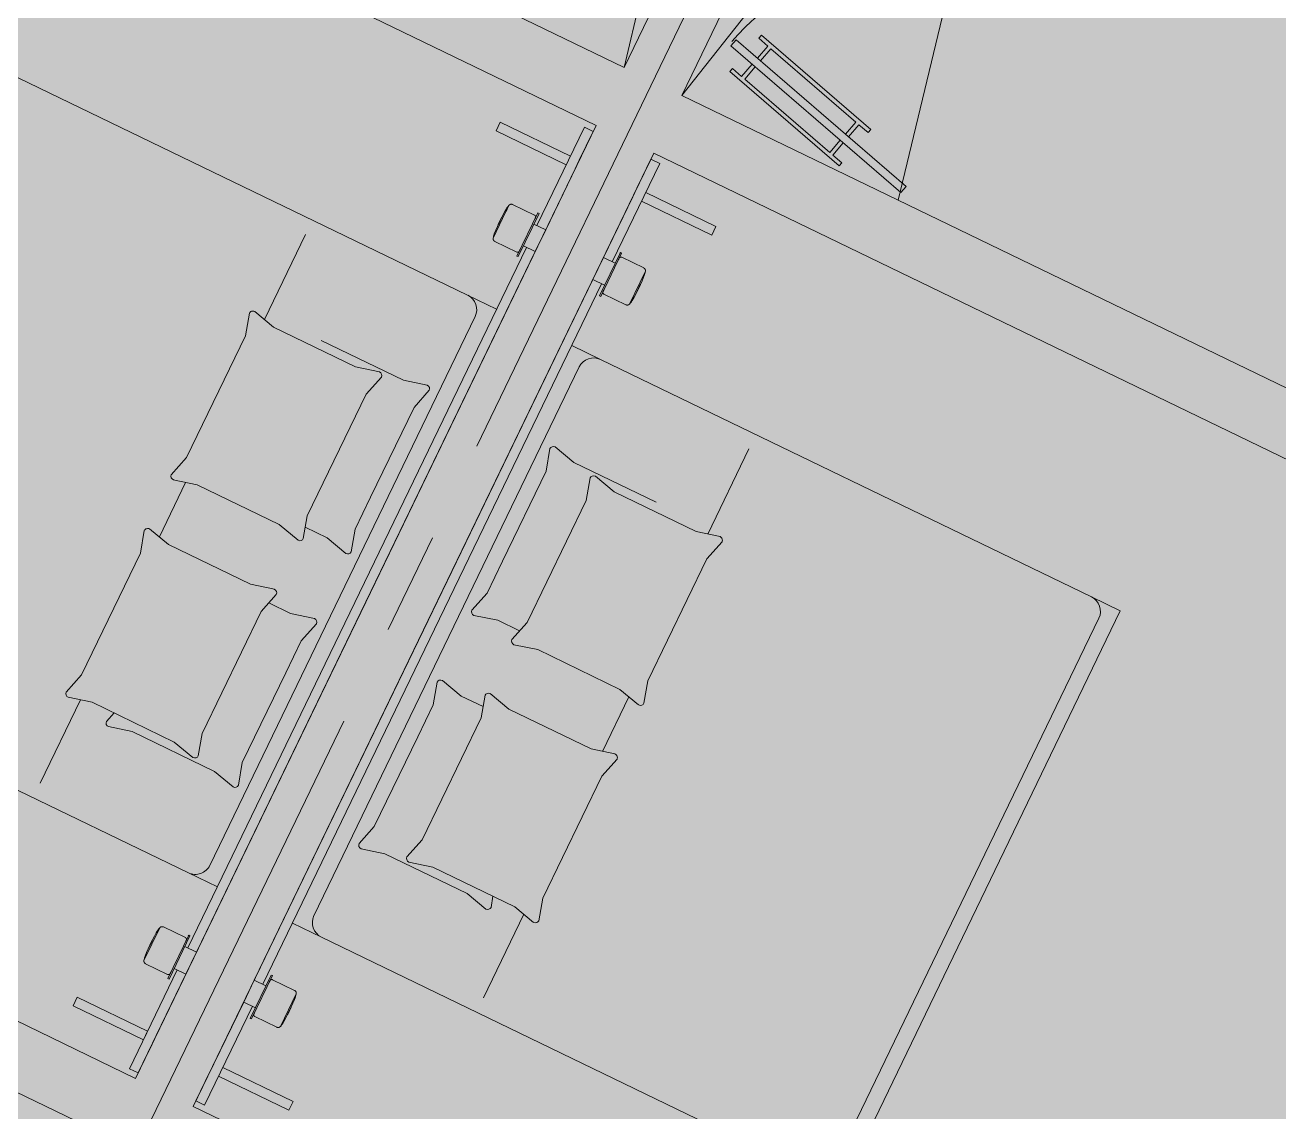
# Model space of a CAD drawing. Header units: metres. Extents: x -466 to 1322, y -1072 to 50.
# Drawn here: x 444.987 to 448.897, y -438.633 to -435.245 of the extents above; entities that cross this region are included whole.
import ezdxf

# ---------------------------------------------------------------- set-up
doc = ezdxf.new("R2010")
doc.units = ezdxf.units.M
for name, pattern in [('B1 P BAJA$0$HIDDEN', [9.525, 6.35, -3.175]), ('CENTER2', [28.575, 19.05, -3.175, 3.175, -3.175]), ('HIDDEN', [9.525, 6.35, -3.175])]:
    doc.linetypes.add(name, pattern=pattern)
for name, color, linetype, lineweight in [('A - Hatch muros', 4, 'Continuous', 0), ('A - PROY', 250, 'B1 P BAJA$0$HIDDEN', 0), ('A-DOOR', 2, 'Continuous', 9), ('A-EJES', 61, 'CENTER2', 0), ('A-Fixt', 122, 'Continuous', 5), ('A-MUEBLES', 5, 'Continuous', 0), ('A-MURO INT', 4, 'Continuous', 0)]:
    doc.layers.add(name, color=color, linetype=linetype, lineweight=lineweight)
doc.layers.add('Hatch Exterior', color=7, linetype='Continuous', lineweight=0, true_color=0xa99b89)
doc.layers.add('Hatch Interior', color=7, linetype='Continuous', lineweight=0, true_color=0xaf6350)

msp = doc.modelspace()

# ---------------------------------------------------------------- hatches: boundary and pattern name
at = {"layer": 'A - Hatch muros', "transparency": 33554687}
h = msp.add_hatch(color=256, dxfattribs=at)
h.dxf.hatch_style = 1
h.paths.add_polyline_path([(422.6792, -430.2434), (426.1177, -423.131), (426.6579, -423.3922), (426.5709, -423.5722), (426.2107, -423.3981), (423.9039, -428.1697), (424.354, -428.3874), (424.267, -428.5674), (423.8168, -428.3498), (422.8593, -430.3305)])
h.paths.add_polyline_path([(429.5687, -427.0209), (430.3521, -425.4003), (427.6512, -424.0945), (427.216, -424.9948), (427.0359, -424.9078), (427.5582, -423.8274), (433.5002, -426.7001), (432.9779, -427.7805), (432.7979, -427.6934), (433.2331, -426.7931), (430.5322, -425.4874), (429.7487, -427.1079), (432.6297, -428.5007), (432.5427, -428.6808), (429.6617, -427.288), (428.2253, -430.259), (428.6755, -430.4766), (428.5884, -430.6567), (428.1383, -430.439), (427.1807, -432.4197), (427.0007, -432.3327), (427.9582, -430.352), (427.5081, -430.1344), (427.5951, -429.9543), (428.0453, -430.1719), (429.4816, -427.2009), (426.6006, -425.8081), (426.6877, -425.628)])
h.paths.add_polyline_path([(432.4598, -432.5283), (431.5022, -434.509), (431.3221, -434.4219), (432.2797, -432.4412), (431.8295, -432.2236), (431.9166, -432.0435), (432.3667, -432.2612), (434.6736, -427.4895), (434.3135, -427.3154), (434.4005, -427.1354), (435.3008, -427.5706), (435.2138, -427.7507), (434.8537, -427.5766), (432.5468, -432.3482), (432.997, -432.5658), (432.9099, -432.7459)])
h.paths.add_polyline_path([(438.2116, -431.1993), (438.9951, -429.5788), (436.2942, -428.273), (435.8589, -429.1733), (435.6788, -429.0863), (436.2012, -428.0059), (442.1432, -430.8786), (441.6209, -431.959), (441.4408, -431.8719), (441.8761, -430.9716), (439.1751, -429.6658), (438.3917, -431.2864), (441.2727, -432.6792), (441.1856, -432.8593), (438.3046, -431.4664), (436.8683, -434.4375), (437.3184, -434.6551), (437.2314, -434.8351), (436.7812, -434.6175), (435.8237, -436.5982), (435.6436, -436.5111), (436.6012, -434.5305), (436.151, -434.3128), (436.2381, -434.1328), (436.6882, -434.3504), (438.1246, -431.3794), (435.2436, -429.9866), (435.3306, -429.8065)])
h.paths.add_polyline_path([(443.3166, -431.668), (441.0097, -436.4396), (440.5595, -436.222), (440.4725, -436.4021), (440.9226, -436.6197), (439.9651, -438.6004), (440.1451, -438.6874), (441.1027, -436.7067), (441.5529, -436.9244), (441.6399, -436.7443), (441.1897, -436.5267), (443.4966, -431.7551), (443.8567, -431.9292), (443.9438, -431.7491), (443.0435, -431.3138), (442.9564, -431.4939)])
h.paths.add_polyline_path([(446.8546, -435.3778), (447.638, -433.7572), (444.9371, -432.4515), (444.5018, -433.3518), (444.3218, -433.2647), (444.8441, -432.1844), (450.7861, -435.0571), (450.2638, -436.1374), (450.0837, -436.0504), (450.519, -435.1501), (447.8181, -433.8443), (447.0346, -435.4648), (449.9156, -436.8577), (449.8285, -437.0377), (446.9476, -435.6449), (445.5112, -438.6159), (445.9614, -438.8335), (445.8743, -439.0136), (445.4242, -438.796), (444.4666, -440.7767), (444.2865, -440.6896), (445.2441, -438.7089), (444.794, -438.4913), (444.881, -438.3112), (445.3312, -438.5289), (446.7675, -435.5579), (443.8865, -434.165), (443.9736, -433.985)])
h.paths.add_polyline_path([(452.2266, -435.7535), (451.6864, -435.4923), (451.5994, -435.6724), (451.9595, -435.8465), (449.6526, -440.6181), (449.2037, -440.4011), (449.1142, -440.5799), (449.5656, -440.7982), (448.608, -442.7788), (448.7881, -442.8659)])
at = {"layer": 'Hatch Exterior', "transparency": 33554687}
h = msp.add_hatch(color=256, dxfattribs=at)
h.dxf.hatch_style = 1
h.paths.add_polyline_path([(422.6792, -430.2434), (427.1807, -432.4197), (431.5022, -434.509), (448.8046, -442.8739), (449.7456, -440.8852), (423.8168, -428.3498), (423.6368, -428.2628)])
at = {"layer": 'Hatch Interior', "transparency": 33554687}
h = msp.add_hatch(color=256, dxfattribs=at)
h.dxf.hatch_style = 1
edge = h.paths.add_edge_path()
edge.add_line((417.7382, -422.6064), (419.3856, -424.8173))
edge.add_arc((419.7198, -425.4323), 0.7, 36.6996, 118.5178, ccw=False)
edge.add_line((420.2811, -425.014), (421.6441, -423.998))
edge.add_line((421.6441, -423.998), (425.1105, -425.6739))
edge.add_line((425.1105, -425.6739), (423.8168, -428.3498))
edge.add_line((423.8168, -428.3498), (449.7456, -440.8852))
edge.add_line((449.7456, -440.8852), (452.2266, -435.7535))
edge.add_line((452.2266, -435.7535), (452.8795, -434.403))
edge.add_line((452.8795, -434.403), (426.2776, -421.5422))
edge.add_line((426.2776, -421.5422), (424.9683, -419.8365))
edge.add_line((424.9683, -419.8365), (443.8484, -405.7639))
edge.add_line((443.8484, -405.7639), (442.6531, -404.1604))
edge.add_line((442.6531, -404.1604), (449.1895, -399.2884))
edge.add_line((449.1895, -399.2884), (446.0819, -395.1192))
edge.add_line((446.0819, -395.1192), (408.2908, -423.2873))
edge.add_line((408.2908, -423.2873), (413.4672, -425.7899))
edge.add_line((413.4672, -425.7899), (417.7382, -422.6064))

# ---------------------------------------------------------------- linework, layer by layer
at = {"layer": 'A - PROY', "linetype": 'HIDDEN'}
for p, q in [((447.2552, -433.6799), (446.8546, -435.3778)), ((448.1164, -434.0963), (447.0346, -435.4648)), ((448.1164, -434.0963), (447.7098, -435.7913))]:
    msp.add_line(p, q, dxfattribs=at)
at = {"layer": 'A - PROY', "linetype": 'Continuous', "ltscale": 100}
msp.add_arc((447.7209, -435.7525), 0.6997, 64.7196, 139.2625, dxfattribs=at)
at = {"layer": 'A-DOOR'}
msp.add_line((447.2042, -435.2912), (447.7341, -435.7487), dxfattribs=at)
msp.add_lwpolyline([(447.2042, -435.2912), (447.1878, -435.3102), (447.7178, -435.7674), (447.7341, -435.7487)], dxfattribs=at)
at = {"layer": 'A-EJES', "ltscale": 0.1}
msp.add_line((448.468, -432.2702), (442.5774, -444.4547), dxfattribs=at)
at = {"layer": 'A-Fixt'}
for points in [[(447.5544, -435.5936), (447.5448, -435.5853), (447.5775, -435.5474), (447.3125, -435.3187), (447.2799, -435.3566), (447.2703, -435.3483), (447.3029, -435.3104), (447.2747, -435.2861), (447.283, -435.2765), (447.6236, -435.5705), (447.6153, -435.5801), (447.5871, -435.5557)], [(447.5381, -435.6125), (447.5285, -435.6042), (447.4958, -435.6421), (447.2309, -435.4134), (447.2635, -435.3755), (447.2539, -435.3672), (447.2212, -435.4051), (447.193, -435.3807), (447.1847, -435.3903), (447.5253, -435.6844), (447.5336, -435.6747), (447.5054, -435.6504)]]:
    msp.add_lwpolyline(points, close=True, dxfattribs=at)
at = {"layer": 'A-MUEBLES'}
for p, q in [((446.3669, -436.0872), (444.8364, -435.3473)), ((446.4687, -435.5475), (446.4556, -435.5747)), ((446.4556, -435.5747), (446.6746, -435.6806)), ((446.6878, -435.6534), (446.4687, -435.5475)), ((446.7313, -435.5633), (446.5831, -435.8699)), ((446.6103, -435.8831), (446.7585, -435.5765)), ((446.7149, -435.6667), (446.7584, -435.5767)), ((446.7585, -435.5765), (446.7313, -435.5633)), ((446.6746, -435.6806), (446.6878, -435.6534)), ((446.6103, -435.8831), (446.7018, -435.6937)), ((446.7018, -435.6937), (446.7149, -435.6667)), ((446.7903, -435.9701), (446.9386, -435.6636)), ((446.9658, -435.6767), (446.8175, -435.9833)), ((446.8949, -435.7538), (446.9385, -435.6638)), ((446.9386, -435.6636), (446.9658, -435.6767)), ((446.8819, -435.7808), (446.8949, -435.7538)), ((446.9091, -435.7939), (446.9222, -435.7667)), ((446.9222, -435.7667), (447.1412, -435.8726)), ((446.4958, -435.807), (446.4464, -435.909)), ((446.4865, -435.8262), (446.4958, -435.807)), ((446.5757, -435.8378), (446.5071, -435.8046)), ((446.7903, -435.9701), (446.8819, -435.7808)), ((447.1281, -435.8998), (446.9091, -435.7939)), ((446.5206, -435.9652), (446.5859, -435.8302)), ((446.5898, -435.8321), (446.5245, -435.9671)), ((446.5859, -435.8302), (446.5847, -435.8325)), ((446.5898, -435.8321), (446.5859, -435.8302)), ((446.5887, -435.8344), (446.5898, -435.8321)), ((446.4464, -435.909), (446.4557, -435.8898)), ((446.6103, -435.8831), (446.5737, -435.8654)), ((446.6103, -435.8831), (446.5772, -435.9515)), ((447.1412, -435.8726), (447.1281, -435.8998)), ((445.7331, -436.1635), (445.8613, -435.8983)), ((446.4516, -435.9194), (446.5202, -435.9526)), ((446.5406, -435.9338), (446.5772, -435.9515)), ((446.55, -435.9384), (445.4943, -438.1221)), ((445.5215, -438.1352), (446.5772, -435.9515)), ((446.0489, -437.0442), (446.5772, -435.9515)), ((446.5217, -435.9629), (446.5206, -435.9652)), ((446.5206, -435.9652), (446.5245, -435.9671)), ((446.5245, -435.9671), (446.5256, -435.9648)), ((446.7903, -435.9701), (446.7573, -436.0386)), ((446.843, -435.9545), (446.7778, -436.0896)), ((446.7817, -436.0915), (446.847, -435.9564)), ((446.7903, -435.9701), (446.8269, -435.9878)), ((446.8419, -435.9568), (446.843, -435.9545)), ((446.843, -435.9545), (446.847, -435.9564)), ((446.847, -435.9564), (446.8458, -435.9587)), ((446.8473, -435.9691), (446.9159, -436.0023)), ((446.9211, -436.0126), (446.8718, -436.1147)), ((446.9118, -436.0318), (446.9211, -436.0126)), ((445.7015, -438.2223), (446.7573, -436.0386)), ((446.7845, -436.0517), (445.7287, -438.2354)), ((446.229, -437.1313), (446.7573, -436.0386)), ((446.7939, -436.0563), (446.7573, -436.0386)), ((446.457, -436.1307), (446.3669, -436.0872)), ((446.7778, -436.0896), (446.7789, -436.0873)), ((446.7817, -436.0915), (446.7778, -436.0896)), ((446.7828, -436.0892), (446.7817, -436.0915)), ((446.8605, -436.117), (446.7918, -436.0839)), ((446.8718, -436.1147), (446.8811, -436.0955)), ((445.5632, -437.8646), (446.3902, -436.154)), ((445.6741, -436.2139), (445.6863, -436.1434)), ((445.7029, -436.1383), (445.7611, -436.1869)), ((445.7611, -436.1869), (446.0174, -436.3108)), ((445.4905, -436.5937), (445.6741, -436.2139)), ((445.9105, -436.2281), (446.1668, -436.352)), ((446.6915, -436.2441), (446.7815, -436.2876)), ((445.8877, -438.0215), (446.7147, -436.3109)), ((446.0174, -436.3108), (446.0917, -436.3262)), ((446.7815, -436.2876), (448.312, -437.0276)), ((446.0979, -436.3424), (446.0502, -436.3957)), ((446.1668, -436.352), (446.241, -436.3674)), ((446.0502, -436.3957), (445.8666, -436.7755)), ((446.2473, -436.3837), (446.1996, -436.437)), ((446.1996, -436.437), (446.0643, -436.7169)), ((446.6983, -436.609), (446.6401, -436.5604)), ((445.4429, -436.647), (445.4905, -436.5937)), ((446.6235, -436.5655), (446.6113, -436.636)), ((447.1154, -436.8318), (447.2436, -436.5666)), ((446.6113, -436.636), (446.476, -436.9159)), ((446.9545, -436.7328), (446.6983, -436.609)), ((445.4055, -436.841), (445.4876, -436.6712)), ((445.5234, -436.6786), (445.4491, -436.6632)), ((446.7486, -436.657), (446.7364, -436.7275)), ((446.8234, -436.7004), (446.7652, -436.6518)), ((445.7796, -436.8025), (445.5234, -436.6786)), ((446.0643, -436.7169), (446.016, -436.8167)), ((447.0796, -436.8243), (446.8234, -436.7004)), ((446.7364, -436.7275), (446.5528, -437.1072)), ((445.8666, -436.7755), (445.8545, -436.846)), ((445.3587, -436.821), (445.3466, -436.8915)), ((445.4336, -436.8645), (445.3753, -436.8158)), ((445.8379, -436.8511), (445.7796, -436.8025)), ((445.929, -436.8437), (445.8606, -436.8107)), ((446.016, -436.8167), (446.0039, -436.8872)), ((447.1539, -436.8398), (447.0796, -436.8243)), ((445.6898, -436.9883), (445.4336, -436.8645)), ((445.9873, -436.8924), (445.929, -436.8437)), ((447.1125, -436.9093), (447.1602, -436.856)), ((445.3466, -436.8915), (445.163, -437.2712)), ((446.9289, -437.289), (447.1125, -436.9093)), ((446.476, -436.9159), (446.4277, -437.0157)), ((445.7641, -437.0038), (445.6898, -436.9883)), ((445.7227, -437.0733), (445.7703, -437.02)), ((446.4277, -437.0157), (446.38, -437.0691)), ((448.312, -437.0276), (448.402, -437.0711)), ((446.0489, -437.0442), (445.5215, -438.1352)), ((445.8149, -437.0798), (445.7465, -437.0467)), ((445.5391, -437.4531), (445.7227, -437.0733)), ((445.8892, -437.0953), (445.8149, -437.0798)), ((446.3863, -437.0853), (446.4606, -437.1007)), ((446.4606, -437.1007), (446.529, -437.1338)), ((446.5528, -437.1072), (446.5051, -437.1605)), ((448.3353, -437.0943), (447.5083, -438.8049)), ((448.402, -437.0711), (447.5315, -438.8717)), ((446.229, -437.1313), (445.7015, -438.2223)), ((445.8478, -437.1648), (445.8954, -437.1115)), ((443.9659, -437.1479), (445.4964, -437.8878)), ((445.7995, -437.2646), (445.8478, -437.1648)), ((446.5114, -437.1767), (446.5857, -437.1922)), ((446.5857, -437.1922), (446.8419, -437.3161)), ((445.6642, -437.5445), (445.7995, -437.2646)), ((445.163, -437.2712), (445.1153, -437.3246)), ((446.2594, -437.3638), (446.2716, -437.2933)), ((446.2882, -437.2882), (446.3464, -437.3368)), ((446.9167, -437.3595), (446.9289, -437.289)), ((445.1215, -437.3408), (445.1958, -437.3562)), ((446.3464, -437.3368), (446.4149, -437.3699)), ((446.4088, -437.405), (446.421, -437.3346)), ((446.4376, -437.3294), (446.4958, -437.378)), ((446.7878, -437.5093), (446.8699, -437.3395)), ((446.8419, -437.3161), (446.9001, -437.3647)), ((445.16, -437.3488), (445.0343, -437.6089)), ((445.1958, -437.3562), (445.4521, -437.4801)), ((446.2112, -437.4636), (446.2594, -437.3638)), ((446.4958, -437.378), (446.752, -437.5019)), ((445.2643, -437.3893), (445.2404, -437.416)), ((446.2252, -437.7848), (446.4088, -437.405)), ((445.2466, -437.4322), (445.3209, -437.4477)), ((445.3209, -437.4477), (445.5772, -437.5716)), ((445.5269, -437.5236), (445.5391, -437.4531)), ((445.4521, -437.4801), (445.5103, -437.5287)), ((446.0758, -437.7436), (446.2112, -437.4636)), ((446.752, -437.5019), (446.8263, -437.5173)), ((446.8326, -437.5336), (446.7849, -437.5869)), ((445.5772, -437.5716), (445.6354, -437.6202)), ((445.652, -437.615), (445.6642, -437.5445)), ((446.7849, -437.5869), (446.6013, -437.9666)), ((446.0281, -437.7969), (446.0758, -437.7436)), ((446.1775, -437.8381), (446.2252, -437.7848)), ((446.1087, -437.8285), (446.0344, -437.8131)), ((446.3649, -437.9524), (446.1087, -437.8285)), ((445.4964, -437.8878), (445.5865, -437.9314)), ((446.2581, -437.8698), (446.1838, -437.8543)), ((446.5143, -437.9936), (446.2581, -437.8698)), ((446.4232, -438.001), (446.3649, -437.9524)), ((446.4459, -437.9606), (446.4398, -437.9959)), ((446.6013, -437.9666), (446.5892, -438.0371)), ((446.5726, -438.0423), (446.5143, -437.9936)), ((445.911, -438.0882), (445.8209, -438.0447)), ((446.5424, -438.0171), (446.4166, -438.2772)), ((445.407, -438.0591), (445.3576, -438.1611)), ((445.3977, -438.0783), (445.407, -438.0591)), ((445.4869, -438.0899), (445.4183, -438.0567)), ((445.4318, -438.2174), (445.4971, -438.0823)), ((445.501, -438.0842), (445.4357, -438.2192)), ((445.4971, -438.0823), (445.4959, -438.0846)), ((445.501, -438.0842), (445.4971, -438.0823)), ((445.4999, -438.0865), (445.501, -438.0842)), ((445.5215, -438.1352), (445.4849, -438.1175)), ((447.4415, -438.8282), (445.911, -438.0882)), ((445.3576, -438.1611), (445.3669, -438.1419)), ((445.5215, -438.1352), (445.4884, -438.2036)), ((445.4612, -438.1905), (445.3121, -438.4987)), ((445.3628, -438.1715), (445.4314, -438.2047)), ((445.4518, -438.1859), (445.4884, -438.2036)), ((445.3394, -438.5119), (445.4884, -438.2036)), ((445.4884, -438.2036), (445.396, -438.3947)), ((445.4329, -438.2151), (445.4318, -438.2174)), ((445.4318, -438.2174), (445.4357, -438.2192)), ((445.4357, -438.2192), (445.4368, -438.2169)), ((445.7015, -438.2223), (445.6685, -438.2907)), ((445.7542, -438.2067), (445.689, -438.3417)), ((445.6929, -438.3436), (445.7582, -438.2085)), ((445.7015, -438.2223), (445.7381, -438.24)), ((445.7531, -438.209), (445.7542, -438.2067)), ((445.7542, -438.2067), (445.7582, -438.2085)), ((445.7582, -438.2085), (445.757, -438.2108)), ((445.7585, -438.2212), (445.8271, -438.2544)), ((445.1498, -438.2756), (445.1367, -438.3028)), ((445.3688, -438.3815), (445.1498, -438.2756)), ((445.8323, -438.2648), (445.783, -438.3668)), ((445.823, -438.284), (445.8323, -438.2648)), ((445.1367, -438.3028), (445.3557, -438.4087)), ((445.5194, -438.599), (445.6685, -438.2907)), ((445.6957, -438.3038), (445.5466, -438.6121)), ((445.6685, -438.2907), (445.5761, -438.4817)), ((445.7051, -438.3084), (445.6685, -438.2907)), ((445.689, -438.3417), (445.6901, -438.3394)), ((445.6929, -438.3436), (445.689, -438.3417)), ((445.694, -438.3413), (445.6929, -438.3436)), ((445.7717, -438.3692), (445.703, -438.336)), ((445.783, -438.3668), (445.7923, -438.3476)), ((445.3557, -438.4087), (445.3688, -438.3815)), ((445.396, -438.3947), (445.383, -438.4217)), ((445.383, -438.4217), (445.3395, -438.5117)), ((445.3121, -438.4987), (445.3394, -438.5119)), ((445.563, -438.5087), (445.5195, -438.5988)), ((445.5761, -438.4817), (445.563, -438.5087)), ((445.5902, -438.5221), (445.6033, -438.4949)), ((445.6033, -438.4949), (445.8223, -438.6007)), ((445.8092, -438.628), (445.5902, -438.5221)), ((445.5466, -438.6121), (445.5194, -438.599)), ((445.8223, -438.6007), (445.8092, -438.628))]:
    msp.add_line(p, q, dxfattribs=at)
at = {"layer": 'A-MUEBLES', "flags": 128}
for points in [[(446.4731, -435.8446), (446.4788, -435.8335), (446.4849, -435.8226), (446.4877, -435.8179)], [(446.4877, -435.8179), (446.4893, -435.8153), (446.491, -435.8129), (446.4929, -435.8105), (446.4948, -435.8081), (446.4958, -435.807)], [(446.4958, -435.807), (446.496, -435.8067), (446.4963, -435.8064), (446.4965, -435.8062), (446.4968, -435.8059), (446.4971, -435.8057), (446.4974, -435.8055), (446.4977, -435.8052), (446.498, -435.805), (446.4984, -435.8049), (446.4987, -435.8047), (446.499, -435.8045), (446.4994, -435.8044), (446.4997, -435.8042), (446.5001, -435.8041), (446.5005, -435.804), (446.5008, -435.8039), (446.5012, -435.8038), (446.5016, -435.8038), (446.5019, -435.8037), (446.5023, -435.8037), (446.5027, -435.8037), (446.5031, -435.8037), (446.5035, -435.8037), (446.5038, -435.8037), (446.5042, -435.8037), (446.5046, -435.8038), (446.5049, -435.8039), (446.5053, -435.804), (446.5057, -435.8041), (446.506, -435.8042), (446.5064, -435.8043), (446.5067, -435.8045), (446.5071, -435.8046)], [(446.4731, -435.8446), (446.4731, -435.8446), (446.4731, -435.8447), (446.4731, -435.8447), (446.473, -435.8448), (446.473, -435.8449), (446.4729, -435.845), (446.4729, -435.8451), (446.4728, -435.8452), (446.4728, -435.8454), (446.4727, -435.8455), (446.4726, -435.8457), (446.4725, -435.8459), (446.4724, -435.8462), (446.4723, -435.8464), (446.4721, -435.8467), (446.472, -435.8469), (446.4719, -435.8472), (446.4717, -435.8475), (446.4716, -435.8478), (446.4714, -435.8482), (446.4712, -435.8485), (446.4711, -435.8488), (446.4709, -435.8492), (446.4707, -435.8496), (446.4705, -435.85), (446.4703, -435.8504), (446.4701, -435.8508), (446.4699, -435.8512), (446.4697, -435.8516), (446.4695, -435.852), (446.4693, -435.8525), (446.4691, -435.8529), (446.4689, -435.8534), (446.4687, -435.8538), (446.4684, -435.8543), (446.4682, -435.8547), (446.468, -435.8552), (446.4678, -435.8557), (446.4675, -435.8561), (446.4673, -435.8566), (446.4671, -435.8571), (446.4669, -435.8575), (446.4666, -435.858), (446.4664, -435.8585), (446.4662, -435.8589), (446.466, -435.8594), (446.4658, -435.8598), (446.4656, -435.8602), (446.4653, -435.8607), (446.4651, -435.8611), (446.4649, -435.8615), (446.4647, -435.8619), (446.4645, -435.8623), (446.4644, -435.8627), (446.4642, -435.8631), (446.464, -435.8635), (446.4638, -435.8638), (446.4637, -435.8642), (446.4635, -435.8645), (446.4633, -435.8648), (446.4632, -435.8652), (446.463, -435.8654), (446.4629, -435.8657), (446.4628, -435.866), (446.4627, -435.8662), (446.4625, -435.8665), (446.4624, -435.8667), (446.4623, -435.8669), (446.4623, -435.8671), (446.4622, -435.8672), (446.4621, -435.8674), (446.462, -435.8675), (446.462, -435.8676), (446.4619, -435.8677), (446.4619, -435.8678), (446.4619, -435.8678), (446.4619, -435.8679), (446.4619, -435.8679)], [(446.4619, -435.8679), (446.4619, -435.8679), (446.4619, -435.8679), (446.4619, -435.8678), (446.4619, -435.8678), (446.462, -435.8677), (446.462, -435.8676), (446.4621, -435.8675), (446.4621, -435.8673), (446.4622, -435.8672), (446.4623, -435.867), (446.4624, -435.8668), (446.4625, -435.8666), (446.4626, -435.8664), (446.4627, -435.8661), (446.4628, -435.8659), (446.463, -435.8656), (446.4631, -435.8653), (446.4633, -435.865), (446.4634, -435.8647), (446.4636, -435.8644), (446.4637, -435.864), (446.4639, -435.8637), (446.4641, -435.8633), (446.4643, -435.8629), (446.4644, -435.8626), (446.4646, -435.8622), (446.4648, -435.8618), (446.465, -435.8613), (446.4652, -435.8609), (446.4654, -435.8605), (446.4657, -435.86), (446.4659, -435.8596), (446.4661, -435.8592), (446.4663, -435.8587), (446.4665, -435.8582), (446.4667, -435.8578), (446.467, -435.8573), (446.4672, -435.8569), (446.4674, -435.8564), (446.4676, -435.8559), (446.4679, -435.8555), (446.4681, -435.855), (446.4683, -435.8545), (446.4685, -435.8541), (446.4688, -435.8536), (446.469, -435.8532), (446.4692, -435.8527), (446.4694, -435.8523), (446.4696, -435.8518), (446.4698, -435.8514), (446.47, -435.851), (446.4702, -435.8506), (446.4704, -435.8502), (446.4706, -435.8498), (446.4708, -435.8494), (446.471, -435.849), (446.4711, -435.8487), (446.4713, -435.8483), (446.4715, -435.848), (446.4716, -435.8477), (446.4718, -435.8474), (446.4719, -435.8471), (446.4721, -435.8468), (446.4722, -435.8465), (446.4723, -435.8463), (446.4724, -435.8461), (446.4725, -435.8458), (446.4726, -435.8456), (446.4727, -435.8455), (446.4728, -435.8453), (446.4729, -435.8452), (446.4729, -435.845), (446.473, -435.8449), (446.473, -435.8448), (446.4731, -435.8447), (446.4731, -435.8447), (446.4731, -435.8446), (446.4731, -435.8446)], [(446.5757, -435.8378), (446.5759, -435.8379), (446.5761, -435.838), (446.5763, -435.8381), (446.5765, -435.8383), (446.5767, -435.8384), (446.5769, -435.8386), (446.5771, -435.8387), (446.5772, -435.8389), (446.5774, -435.839), (446.5776, -435.8392), (446.5777, -435.8394), (446.5779, -435.8396), (446.578, -435.8398), (446.5781, -435.84), (446.5782, -435.8402), (446.5784, -435.8404), (446.5785, -435.8406), (446.5786, -435.8408), (446.5786, -435.841), (446.5787, -435.8412), (446.5788, -435.8415), (446.5789, -435.8417), (446.5789, -435.8419), (446.5789, -435.8421), (446.579, -435.8424), (446.579, -435.8426), (446.579, -435.8428), (446.579, -435.8431), (446.579, -435.8433), (446.579, -435.8435), (446.579, -435.8438), (446.5789, -435.844), (446.5789, -435.8442), (446.5789, -435.8445), (446.5788, -435.8447), (446.5787, -435.8449), (446.5786, -435.8452), (446.5786, -435.8454), (446.5785, -435.8456)], [(446.5762, -435.8502), (446.5766, -435.8494), (446.577, -435.8487), (446.5773, -435.848), (446.5776, -435.8474), (446.5778, -435.8469), (446.578, -435.8465), (446.5782, -435.8462), (446.5783, -435.8459), (446.5784, -435.8457), (446.5784, -435.8457)], [(446.5784, -435.8457), (446.5784, -435.8458), (446.5783, -435.846), (446.5781, -435.8463), (446.5779, -435.8467)], [(446.4464, -435.909), (446.447, -435.9061), (446.4477, -435.9031), (446.4485, -435.9002), (446.4494, -435.8973), (446.45, -435.8959)], [(446.45, -435.8959), (446.4545, -435.8843), (446.4595, -435.8728), (446.4619, -435.8679)], [(446.4516, -435.9194), (446.4512, -435.9192), (446.4509, -435.919), (446.4506, -435.9188), (446.4503, -435.9186), (446.45, -435.9184), (446.4497, -435.9181), (446.4494, -435.9179), (446.4491, -435.9176), (446.4488, -435.9174), (446.4486, -435.9171), (446.4483, -435.9168), (446.4481, -435.9165), (446.4479, -435.9162), (446.4477, -435.9159), (446.4475, -435.9156), (446.4473, -435.9152), (446.4471, -435.9149), (446.447, -435.9145), (446.4469, -435.9142), (446.4467, -435.9138), (446.4466, -435.9135), (446.4465, -435.9131), (446.4464, -435.9127), (446.4464, -435.9124), (446.4463, -435.912), (446.4463, -435.9116), (446.4463, -435.9113), (446.4462, -435.9109), (446.4463, -435.9105), (446.4463, -435.9101), (446.4463, -435.9097), (446.4464, -435.9094), (446.4464, -435.909)], [(446.528, -435.95), (446.5278, -435.9502), (446.5277, -435.9504), (446.5276, -435.9506), (446.5275, -435.9508), (446.5273, -435.951), (446.5272, -435.9512), (446.527, -435.9514), (446.5268, -435.9515), (446.5267, -435.9517), (446.5265, -435.9518), (446.5263, -435.952), (446.5261, -435.9521), (446.5259, -435.9522), (446.5257, -435.9524), (446.5255, -435.9525), (446.5253, -435.9526), (446.5251, -435.9527), (446.5249, -435.9528), (446.5246, -435.9528), (446.5244, -435.9529), (446.5242, -435.953), (446.5239, -435.953), (446.5237, -435.9531), (446.5235, -435.9531), (446.5233, -435.9531), (446.523, -435.9531), (446.5228, -435.9531), (446.5225, -435.9531), (446.5223, -435.9531), (446.5221, -435.9531), (446.5218, -435.9531), (446.5216, -435.953), (446.5214, -435.953), (446.5212, -435.9529), (446.5209, -435.9528), (446.5207, -435.9528), (446.5205, -435.9527), (446.5203, -435.9526), (446.5202, -435.9526)], [(446.5281, -435.9498), (446.5282, -435.9497), (446.5283, -435.9494), (446.5284, -435.9492), (446.5286, -435.9488), (446.5288, -435.9483), (446.5291, -435.9478), (446.5293, -435.9472), (446.5297, -435.9465), (446.5301, -435.9457), (446.5305, -435.9449)], [(446.5285, -435.949), (446.5283, -435.9493), (446.5282, -435.9496), (446.5281, -435.9497), (446.5281, -435.9498)], [(446.8372, -435.9764), (446.8376, -435.9756), (446.838, -435.9748), (446.8383, -435.9742), (446.8386, -435.9736), (446.8388, -435.9731), (446.839, -435.9727), (446.8392, -435.9724), (446.8393, -435.9721), (446.8394, -435.9719), (446.8394, -435.9718)], [(446.8394, -435.9719), (446.8394, -435.972), (446.8393, -435.9722), (446.8391, -435.9725), (446.839, -435.9729)], [(446.8473, -435.9691), (446.8471, -435.969), (446.8469, -435.9689), (446.8467, -435.9688), (446.8464, -435.9688), (446.8462, -435.9687), (446.846, -435.9686), (446.8457, -435.9686), (446.8455, -435.9686), (446.8453, -435.9685), (446.845, -435.9685), (446.8448, -435.9685), (446.8446, -435.9685), (446.8443, -435.9685), (446.8441, -435.9685), (446.8439, -435.9686), (446.8436, -435.9686), (446.8434, -435.9687), (446.8432, -435.9687), (446.843, -435.9688), (446.8427, -435.9689), (446.8425, -435.969), (446.8423, -435.969), (446.8421, -435.9691), (446.8419, -435.9693), (446.8417, -435.9694), (446.8415, -435.9695), (446.8413, -435.9696), (446.8411, -435.9698), (446.8409, -435.9699), (446.8407, -435.9701), (446.8406, -435.9703), (446.8404, -435.9704), (446.8403, -435.9706), (446.8401, -435.9708), (446.84, -435.971), (446.8398, -435.9712), (446.8397, -435.9714), (446.8396, -435.9716), (446.8395, -435.9718)], [(446.9211, -436.0126), (446.9212, -436.0123), (446.9212, -436.0119), (446.9213, -436.0115), (446.9213, -436.0111), (446.9213, -436.0108), (446.9213, -436.0104), (446.9212, -436.01), (446.9212, -436.0096), (446.9212, -436.0092), (446.9211, -436.0089), (446.921, -436.0085), (446.9209, -436.0081), (446.9208, -436.0078), (446.9207, -436.0074), (446.9205, -436.0071), (446.9204, -436.0067), (446.9202, -436.0064), (446.92, -436.0061), (446.9198, -436.0057), (446.9196, -436.0054), (446.9194, -436.0051), (446.9192, -436.0048), (446.9189, -436.0045), (446.9187, -436.0043), (446.9184, -436.004), (446.9181, -436.0037), (446.9178, -436.0035), (446.9175, -436.0033), (446.9172, -436.003), (446.9169, -436.0028), (446.9166, -436.0026), (446.9163, -436.0024), (446.9159, -436.0023)], [(446.9176, -436.0257), (446.9186, -436.0229), (446.9194, -436.02), (446.9202, -436.017), (446.9208, -436.0141), (446.9211, -436.0126)], [(446.9057, -436.0537), (446.9109, -436.0424), (446.9156, -436.0308), (446.9176, -436.0257)], [(446.789, -436.0762), (446.7889, -436.0764), (446.7888, -436.0767), (446.7887, -436.0769), (446.7887, -436.0771), (446.7886, -436.0773), (446.7886, -436.0776), (446.7886, -436.0778), (446.7885, -436.078), (446.7885, -436.0783), (446.7885, -436.0785), (446.7885, -436.0787), (446.7885, -436.079), (446.7885, -436.0792), (446.7886, -436.0794), (446.7886, -436.0797), (446.7887, -436.0799), (446.7887, -436.0801), (446.7888, -436.0804), (446.7889, -436.0806), (446.7889, -436.0808), (446.789, -436.081), (446.7891, -436.0812), (446.7892, -436.0814), (446.7894, -436.0816), (446.7895, -436.0818), (446.7896, -436.082), (446.7898, -436.0822), (446.7899, -436.0824), (446.7901, -436.0826), (446.7902, -436.0827), (446.7904, -436.0829), (446.7906, -436.0831), (446.7908, -436.0832), (446.791, -436.0833), (446.7912, -436.0835), (446.7914, -436.0836), (446.7916, -436.0837), (446.7918, -436.0838), (446.7918, -436.0839)], [(446.7891, -436.076), (446.7892, -436.0758), (446.7893, -436.0756), (446.7894, -436.0753), (446.7896, -436.075), (446.7898, -436.0745), (446.7901, -436.074), (446.7904, -436.0734), (446.7907, -436.0727), (446.7911, -436.0719), (446.7915, -436.071)], [(446.7895, -436.0752), (446.7893, -436.0755), (446.7892, -436.0757), (446.7891, -436.0759), (446.7891, -436.076)], [(446.8798, -436.1038), (446.8861, -436.093), (446.892, -436.0819), (446.8944, -436.077)], [(446.9057, -436.0537), (446.9057, -436.0538), (446.9056, -436.0538), (446.9056, -436.0538), (446.9056, -436.0539), (446.9056, -436.054), (446.9055, -436.0541), (446.9054, -436.0542), (446.9054, -436.0543), (446.9053, -436.0545), (446.9052, -436.0547), (446.9051, -436.0549), (446.905, -436.0551), (446.9049, -436.0553), (446.9048, -436.0555), (446.9047, -436.0558), (446.9046, -436.0561), (446.9044, -436.0563), (446.9043, -436.0566), (446.9041, -436.0569), (446.904, -436.0573), (446.9038, -436.0576), (446.9036, -436.058), (446.9034, -436.0583), (446.9033, -436.0587), (446.9031, -436.0591), (446.9029, -436.0595), (446.9027, -436.0599), (446.9025, -436.0603), (446.9023, -436.0607), (446.9021, -436.0612), (446.9019, -436.0616), (446.9017, -436.062), (446.9014, -436.0625), (446.9012, -436.063), (446.901, -436.0634), (446.9008, -436.0639), (446.9006, -436.0643), (446.9003, -436.0648), (446.9001, -436.0653), (446.8999, -436.0657), (446.8997, -436.0662), (446.8994, -436.0667), (446.8992, -436.0671), (446.899, -436.0676), (446.8988, -436.068), (446.8985, -436.0685), (446.8983, -436.0689), (446.8981, -436.0694), (446.8979, -436.0698), (446.8977, -436.0702), (446.8975, -436.0706), (446.8973, -436.0711), (446.8971, -436.0715), (446.8969, -436.0719), (446.8967, -436.0722), (446.8965, -436.0726), (446.8964, -436.073), (446.8962, -436.0733), (446.896, -436.0736), (446.8959, -436.074), (446.8957, -436.0743), (446.8956, -436.0746), (446.8955, -436.0748), (446.8953, -436.0751), (446.8952, -436.0754), (446.8951, -436.0756), (446.895, -436.0758), (446.8949, -436.076), (446.8948, -436.0762), (446.8947, -436.0764), (446.8947, -436.0765), (446.8946, -436.0766), (446.8946, -436.0767), (446.8945, -436.0768), (446.8945, -436.0769), (446.8944, -436.077), (446.8944, -436.077), (446.8944, -436.077)], [(446.8944, -436.077), (446.8944, -436.077), (446.8944, -436.077), (446.8945, -436.0769), (446.8945, -436.0769), (446.8945, -436.0768), (446.8946, -436.0767), (446.8946, -436.0766), (446.8947, -436.0764), (446.8948, -436.0763), (446.8949, -436.0761), (446.8949, -436.0759), (446.895, -436.0757), (446.8952, -436.0755), (446.8953, -436.0752), (446.8954, -436.075), (446.8955, -436.0747), (446.8957, -436.0744), (446.8958, -436.0741), (446.896, -436.0738), (446.8961, -436.0735), (446.8963, -436.0732), (446.8965, -436.0728), (446.8966, -436.0724), (446.8968, -436.0721), (446.897, -436.0717), (446.8972, -436.0713), (446.8974, -436.0709), (446.8976, -436.0705), (446.8978, -436.07), (446.898, -436.0696), (446.8982, -436.0692), (446.8984, -436.0687), (446.8986, -436.0683), (446.8989, -436.0678), (446.8991, -436.0674), (446.8993, -436.0669), (446.8995, -436.0664), (446.8998, -436.066), (446.9, -436.0655), (446.9002, -436.065), (446.9004, -436.0646), (446.9007, -436.0641), (446.9009, -436.0637), (446.9011, -436.0632), (446.9013, -436.0627), (446.9015, -436.0623), (446.9018, -436.0618), (446.902, -436.0614), (446.9022, -436.061), (446.9024, -436.0605), (446.9026, -436.0601), (446.9028, -436.0597), (446.903, -436.0593), (446.9032, -436.0589), (446.9034, -436.0585), (446.9035, -436.0582), (446.9037, -436.0578), (446.9039, -436.0575), (446.904, -436.0571), (446.9042, -436.0568), (446.9043, -436.0565), (446.9045, -436.0562), (446.9046, -436.0559), (446.9047, -436.0557), (446.9049, -436.0554), (446.905, -436.0552), (446.9051, -436.055), (446.9052, -436.0548), (446.9053, -436.0546), (446.9053, -436.0544), (446.9054, -436.0543), (446.9055, -436.0541), (446.9055, -436.054), (446.9056, -436.0539), (446.9056, -436.0539), (446.9056, -436.0538), (446.9057, -436.0538), (446.9057, -436.0537)], [(446.8605, -436.117), (446.8608, -436.1172), (446.8612, -436.1173), (446.8615, -436.1175), (446.8619, -436.1176), (446.8622, -436.1177), (446.8626, -436.1178), (446.863, -436.1179), (446.8633, -436.1179), (446.8637, -436.1179), (446.8641, -436.118), (446.8645, -436.118), (446.8649, -436.118), (446.8652, -436.118), (446.8656, -436.1179), (446.866, -436.1179), (446.8664, -436.1178), (446.8667, -436.1177), (446.8671, -436.1176), (446.8675, -436.1175), (446.8678, -436.1174), (446.8682, -436.1173), (446.8685, -436.1171), (446.8688, -436.117), (446.8692, -436.1168), (446.8695, -436.1166), (446.8698, -436.1164), (446.8701, -436.1162), (446.8704, -436.1159), (446.8707, -436.1157), (446.871, -436.1155), (446.8713, -436.1152), (446.8715, -436.1149), (446.8718, -436.1147)], [(446.8718, -436.1147), (446.8737, -436.1124), (446.8756, -436.11), (446.8774, -436.1075), (446.879, -436.105), (446.8798, -436.1038)], [(445.3843, -438.0967), (445.39, -438.0856), (445.3961, -438.0747), (445.3989, -438.07)], [(445.3989, -438.07), (445.4005, -438.0675), (445.4022, -438.065), (445.4041, -438.0626), (445.406, -438.0602), (445.407, -438.0591)], [(445.407, -438.0591), (445.4072, -438.0588), (445.4075, -438.0586), (445.4077, -438.0583), (445.408, -438.058), (445.4083, -438.0578), (445.4086, -438.0576), (445.4089, -438.0574), (445.4092, -438.0572), (445.4096, -438.057), (445.4099, -438.0568), (445.4102, -438.0566), (445.4106, -438.0565), (445.4109, -438.0563), (445.4113, -438.0562), (445.4117, -438.0561), (445.412, -438.056), (445.4124, -438.056), (445.4128, -438.0559), (445.4131, -438.0558), (445.4135, -438.0558), (445.4139, -438.0558), (445.4143, -438.0558), (445.4147, -438.0558), (445.415, -438.0558), (445.4154, -438.0559), (445.4158, -438.0559), (445.4162, -438.056), (445.4165, -438.0561), (445.4169, -438.0562), (445.4172, -438.0563), (445.4176, -438.0564), (445.4179, -438.0566), (445.4183, -438.0567)], [(445.3612, -438.1481), (445.3657, -438.1364), (445.3707, -438.125), (445.3731, -438.12)], [(445.3843, -438.0967), (445.3843, -438.0968), (445.3843, -438.0968), (445.3843, -438.0968), (445.3842, -438.0969), (445.3842, -438.097), (445.3842, -438.0971), (445.3841, -438.0972), (445.384, -438.0973), (445.384, -438.0975), (445.3839, -438.0977), (445.3838, -438.0979), (445.3837, -438.0981), (445.3836, -438.0983), (445.3835, -438.0985), (445.3833, -438.0988), (445.3832, -438.0991), (445.3831, -438.0993), (445.3829, -438.0996), (445.3828, -438.1), (445.3826, -438.1003), (445.3824, -438.1006), (445.3823, -438.101), (445.3821, -438.1013), (445.3819, -438.1017), (445.3817, -438.1021), (445.3815, -438.1025), (445.3813, -438.1029), (445.3811, -438.1033), (445.3809, -438.1037), (445.3807, -438.1042), (445.3805, -438.1046), (445.3803, -438.1051), (445.3801, -438.1055), (445.3799, -438.106), (445.3796, -438.1064), (445.3794, -438.1069), (445.3792, -438.1073), (445.379, -438.1078), (445.3787, -438.1083), (445.3785, -438.1087), (445.3783, -438.1092), (445.3781, -438.1097), (445.3778, -438.1101), (445.3776, -438.1106), (445.3774, -438.111), (445.3772, -438.1115), (445.377, -438.1119), (445.3768, -438.1124), (445.3765, -438.1128), (445.3763, -438.1132), (445.3761, -438.1137), (445.3759, -438.1141), (445.3757, -438.1145), (445.3756, -438.1149), (445.3754, -438.1152), (445.3752, -438.1156), (445.375, -438.116), (445.3749, -438.1163), (445.3747, -438.1167), (445.3745, -438.117), (445.3744, -438.1173), (445.3742, -438.1176), (445.3741, -438.1179), (445.374, -438.1181), (445.3739, -438.1184), (445.3738, -438.1186), (445.3736, -438.1188), (445.3735, -438.119), (445.3735, -438.1192), (445.3734, -438.1194), (445.3733, -438.1195), (445.3732, -438.1196), (445.3732, -438.1197), (445.3731, -438.1198), (445.3731, -438.1199), (445.3731, -438.12), (445.3731, -438.12), (445.3731, -438.12)], [(445.3731, -438.12), (445.3731, -438.12), (445.3731, -438.12), (445.3731, -438.1199), (445.3731, -438.1199), (445.3732, -438.1198), (445.3732, -438.1197), (445.3733, -438.1196), (445.3733, -438.1194), (445.3734, -438.1193), (445.3735, -438.1191), (445.3736, -438.1189), (445.3737, -438.1187), (445.3738, -438.1185), (445.3739, -438.1183), (445.374, -438.118), (445.3742, -438.1177), (445.3743, -438.1174), (445.3745, -438.1171), (445.3746, -438.1168), (445.3748, -438.1165), (445.3749, -438.1162), (445.3751, -438.1158), (445.3753, -438.1154), (445.3755, -438.1151), (445.3756, -438.1147), (445.3758, -438.1143), (445.376, -438.1139), (445.3762, -438.1135), (445.3764, -438.113), (445.3766, -438.1126), (445.3769, -438.1122), (445.3771, -438.1117), (445.3773, -438.1113), (445.3775, -438.1108), (445.3777, -438.1104), (445.378, -438.1099), (445.3782, -438.1094), (445.3784, -438.109), (445.3786, -438.1085), (445.3788, -438.108), (445.3791, -438.1076), (445.3793, -438.1071), (445.3795, -438.1067), (445.3797, -438.1062), (445.38, -438.1057), (445.3802, -438.1053), (445.3804, -438.1048), (445.3806, -438.1044), (445.3808, -438.104), (445.381, -438.1035), (445.3812, -438.1031), (445.3814, -438.1027), (445.3816, -438.1023), (445.3818, -438.1019), (445.382, -438.1015), (445.3822, -438.1012), (445.3823, -438.1008), (445.3825, -438.1005), (445.3827, -438.1001), (445.3828, -438.0998), (445.383, -438.0995), (445.3831, -438.0992), (445.3833, -438.0989), (445.3834, -438.0987), (445.3835, -438.0984), (445.3836, -438.0982), (445.3837, -438.098), (445.3838, -438.0978), (445.3839, -438.0976), (445.384, -438.0974), (445.3841, -438.0973), (445.3841, -438.0971), (445.3842, -438.097), (445.3842, -438.0969), (445.3843, -438.0969), (445.3843, -438.0968), (445.3843, -438.0968), (445.3843, -438.0968)], [(445.4869, -438.0899), (445.4871, -438.09), (445.4873, -438.0901), (445.4875, -438.0903), (445.4877, -438.0904), (445.4879, -438.0905), (445.4881, -438.0907), (445.4883, -438.0908), (445.4884, -438.091), (445.4886, -438.0912), (445.4888, -438.0913), (445.4889, -438.0915), (445.4891, -438.0917), (445.4892, -438.0919), (445.4893, -438.0921), (445.4894, -438.0923), (445.4896, -438.0925), (445.4897, -438.0927), (445.4898, -438.0929), (445.4898, -438.0931), (445.4899, -438.0934), (445.49, -438.0936), (445.4901, -438.0938), (445.4901, -438.094), (445.4901, -438.0943), (445.4902, -438.0945), (445.4902, -438.0947), (445.4902, -438.095), (445.4902, -438.0952), (445.4902, -438.0954), (445.4902, -438.0957), (445.4902, -438.0959), (445.4901, -438.0961), (445.4901, -438.0964), (445.4901, -438.0966), (445.49, -438.0968), (445.4899, -438.0971), (445.4898, -438.0973), (445.4898, -438.0975), (445.4897, -438.0977)], [(445.4874, -438.1023), (445.4878, -438.1015), (445.4882, -438.1008), (445.4885, -438.1001), (445.4888, -438.0995), (445.489, -438.099), (445.4892, -438.0986), (445.4894, -438.0983), (445.4895, -438.098), (445.4896, -438.0979), (445.4896, -438.0978)], [(445.4896, -438.0978), (445.4896, -438.0979), (445.4895, -438.0981), (445.4893, -438.0984), (445.4891, -438.0988)], [(445.3628, -438.1715), (445.3624, -438.1713), (445.3621, -438.1711), (445.3618, -438.1709), (445.3615, -438.1707), (445.3612, -438.1705), (445.3609, -438.1703), (445.3606, -438.17), (445.3603, -438.1698), (445.36, -438.1695), (445.3598, -438.1692), (445.3595, -438.1689), (445.3593, -438.1686), (445.3591, -438.1683), (445.3589, -438.168), (445.3587, -438.1677), (445.3585, -438.1674), (445.3583, -438.167), (445.3582, -438.1667), (445.3581, -438.1663), (445.3579, -438.166), (445.3578, -438.1656), (445.3577, -438.1652), (445.3576, -438.1649), (445.3576, -438.1645), (445.3575, -438.1641), (445.3575, -438.1638), (445.3575, -438.1634), (445.3574, -438.163), (445.3575, -438.1626), (445.3575, -438.1622), (445.3575, -438.1619), (445.3576, -438.1615), (445.3576, -438.1611)], [(445.3576, -438.1611), (445.3582, -438.1582), (445.3589, -438.1552), (445.3597, -438.1523), (445.3606, -438.1495), (445.3612, -438.1481)], [(445.4392, -438.2022), (445.439, -438.2024), (445.4389, -438.2026), (445.4388, -438.2028), (445.4387, -438.2029), (445.4385, -438.2031), (445.4384, -438.2033), (445.4382, -438.2035), (445.438, -438.2036), (445.4379, -438.2038), (445.4377, -438.204), (445.4375, -438.2041), (445.4373, -438.2042), (445.4371, -438.2044), (445.4369, -438.2045), (445.4367, -438.2046), (445.4365, -438.2047), (445.4363, -438.2048), (445.4361, -438.2049), (445.4358, -438.205), (445.4356, -438.205), (445.4354, -438.2051), (445.4351, -438.2051), (445.4349, -438.2052), (445.4347, -438.2052), (445.4345, -438.2052), (445.4342, -438.2053), (445.434, -438.2053), (445.4337, -438.2053), (445.4335, -438.2052), (445.4333, -438.2052), (445.433, -438.2052), (445.4328, -438.2051), (445.4326, -438.2051), (445.4324, -438.205), (445.4321, -438.205), (445.4319, -438.2049), (445.4317, -438.2048), (445.4315, -438.2047), (445.4314, -438.2047)], [(445.4393, -438.2019), (445.4394, -438.2018), (445.4395, -438.2016), (445.4396, -438.2013), (445.4398, -438.2009), (445.44, -438.2005), (445.4403, -438.1999), (445.4405, -438.1993), (445.4409, -438.1986), (445.4413, -438.1978), (445.4417, -438.197)], [(445.4397, -438.2011), (445.4395, -438.2014), (445.4394, -438.2017), (445.4393, -438.2018), (445.4393, -438.2019)], [(445.7484, -438.2285), (445.7488, -438.2277), (445.7492, -438.227), (445.7495, -438.2263), (445.7498, -438.2257), (445.75, -438.2252), (445.7502, -438.2248), (445.7504, -438.2245), (445.7505, -438.2242), (445.7506, -438.2241), (445.7506, -438.224)], [(445.7506, -438.224), (445.7506, -438.2241), (445.7505, -438.2243), (445.7503, -438.2246), (445.7502, -438.225)], [(445.7585, -438.2212), (445.7583, -438.2211), (445.7581, -438.221), (445.7579, -438.221), (445.7576, -438.2209), (445.7574, -438.2208), (445.7572, -438.2208), (445.7569, -438.2207), (445.7567, -438.2207), (445.7565, -438.2207), (445.7562, -438.2206), (445.756, -438.2206), (445.7558, -438.2206), (445.7555, -438.2206), (445.7553, -438.2207), (445.7551, -438.2207), (445.7548, -438.2207), (445.7546, -438.2208), (445.7544, -438.2208), (445.7542, -438.2209), (445.7539, -438.221), (445.7537, -438.2211), (445.7535, -438.2212), (445.7533, -438.2213), (445.7531, -438.2214), (445.7529, -438.2215), (445.7527, -438.2216), (445.7525, -438.2218), (445.7523, -438.2219), (445.7521, -438.2221), (445.7519, -438.2222), (445.7518, -438.2224), (445.7516, -438.2225), (445.7515, -438.2227), (445.7513, -438.2229), (445.7512, -438.2231), (445.751, -438.2233), (445.7509, -438.2235), (445.7508, -438.2237), (445.7507, -438.2239)], [(445.8169, -438.3059), (445.8221, -438.2945), (445.8268, -438.2829), (445.8288, -438.2778)], [(445.8323, -438.2648), (445.8324, -438.2644), (445.8324, -438.264), (445.8325, -438.2636), (445.8325, -438.2633), (445.8325, -438.2629), (445.8325, -438.2625), (445.8324, -438.2621), (445.8324, -438.2617), (445.8324, -438.2614), (445.8323, -438.261), (445.8322, -438.2606), (445.8321, -438.2603), (445.832, -438.2599), (445.8319, -438.2596), (445.8317, -438.2592), (445.8316, -438.2589), (445.8314, -438.2585), (445.8312, -438.2582), (445.831, -438.2579), (445.8308, -438.2575), (445.8306, -438.2572), (445.8304, -438.2569), (445.8301, -438.2567), (445.8299, -438.2564), (445.8296, -438.2561), (445.8293, -438.2559), (445.829, -438.2556), (445.8287, -438.2554), (445.8284, -438.2552), (445.8281, -438.2549), (445.8278, -438.2547), (445.8275, -438.2546), (445.8271, -438.2544)], [(445.8288, -438.2778), (445.8298, -438.275), (445.8306, -438.2721), (445.8314, -438.2692), (445.832, -438.2662), (445.8323, -438.2648)], [(445.8169, -438.3059), (445.8169, -438.3059), (445.8168, -438.3059), (445.8168, -438.306), (445.8168, -438.306), (445.8168, -438.3061), (445.8167, -438.3062), (445.8166, -438.3063), (445.8166, -438.3065), (445.8165, -438.3066), (445.8164, -438.3068), (445.8163, -438.307), (445.8162, -438.3072), (445.8161, -438.3074), (445.816, -438.3076), (445.8159, -438.3079), (445.8158, -438.3082), (445.8156, -438.3085), (445.8155, -438.3088), (445.8153, -438.3091), (445.8152, -438.3094), (445.815, -438.3097), (445.8148, -438.3101), (445.8146, -438.3105), (445.8145, -438.3108), (445.8143, -438.3112), (445.8141, -438.3116), (445.8139, -438.312), (445.8137, -438.3124), (445.8135, -438.3129), (445.8133, -438.3133), (445.8131, -438.3137), (445.8129, -438.3142), (445.8126, -438.3146), (445.8124, -438.3151), (445.8122, -438.3155), (445.812, -438.316), (445.8118, -438.3165), (445.8115, -438.3169), (445.8113, -438.3174), (445.8111, -438.3179), (445.8109, -438.3183), (445.8106, -438.3188), (445.8104, -438.3192), (445.8102, -438.3197), (445.81, -438.3202), (445.8097, -438.3206), (445.8095, -438.3211), (445.8093, -438.3215), (445.8091, -438.3219), (445.8089, -438.3224), (445.8087, -438.3228), (445.8085, -438.3232), (445.8083, -438.3236), (445.8081, -438.324), (445.8079, -438.3244), (445.8077, -438.3247), (445.8076, -438.3251), (445.8074, -438.3254), (445.8072, -438.3258), (445.8071, -438.3261), (445.8069, -438.3264), (445.8068, -438.3267), (445.8067, -438.327), (445.8065, -438.3272), (445.8064, -438.3275), (445.8063, -438.3277), (445.8062, -438.3279), (445.8061, -438.3281), (445.806, -438.3283), (445.8059, -438.3285), (445.8059, -438.3286), (445.8058, -438.3288), (445.8058, -438.3289), (445.8057, -438.329), (445.8057, -438.329), (445.8056, -438.3291), (445.8056, -438.3291), (445.8056, -438.3291)], [(445.8056, -438.3292), (445.8056, -438.3291), (445.8056, -438.3291), (445.8057, -438.3291), (445.8057, -438.329), (445.8057, -438.3289), (445.8058, -438.3288), (445.8058, -438.3287), (445.8059, -438.3286), (445.806, -438.3284), (445.8061, -438.3282), (445.8061, -438.328), (445.8062, -438.3278), (445.8064, -438.3276), (445.8065, -438.3274), (445.8066, -438.3271), (445.8067, -438.3268), (445.8069, -438.3266), (445.807, -438.3263), (445.8072, -438.3259), (445.8073, -438.3256), (445.8075, -438.3253), (445.8077, -438.3249), (445.8078, -438.3246), (445.808, -438.3242), (445.8082, -438.3238), (445.8084, -438.3234), (445.8086, -438.323), (445.8088, -438.3226), (445.809, -438.3222), (445.8092, -438.3217), (445.8094, -438.3213), (445.8096, -438.3208), (445.8098, -438.3204), (445.8101, -438.3199), (445.8103, -438.3195), (445.8105, -438.319), (445.8107, -438.3186), (445.811, -438.3181), (445.8112, -438.3176), (445.8114, -438.3172), (445.8116, -438.3167), (445.8119, -438.3162), (445.8121, -438.3158), (445.8123, -438.3153), (445.8125, -438.3149), (445.8127, -438.3144), (445.813, -438.314), (445.8132, -438.3135), (445.8134, -438.3131), (445.8136, -438.3127), (445.8138, -438.3122), (445.814, -438.3118), (445.8142, -438.3114), (445.8144, -438.311), (445.8146, -438.3107), (445.8147, -438.3103), (445.8149, -438.3099), (445.8151, -438.3096), (445.8152, -438.3092), (445.8154, -438.3089), (445.8155, -438.3086), (445.8157, -438.3083), (445.8158, -438.308), (445.8159, -438.3078), (445.8161, -438.3075), (445.8162, -438.3073), (445.8163, -438.3071), (445.8164, -438.3069), (445.8165, -438.3067), (445.8165, -438.3065), (445.8166, -438.3064), (445.8167, -438.3063), (445.8167, -438.3062), (445.8168, -438.3061), (445.8168, -438.306), (445.8168, -438.3059), (445.8169, -438.3059), (445.8169, -438.3059)], [(445.7002, -438.3283), (445.7001, -438.3286), (445.7, -438.3288), (445.6999, -438.329), (445.6999, -438.3292), (445.6998, -438.3295), (445.6998, -438.3297), (445.6998, -438.3299), (445.6997, -438.3302), (445.6997, -438.3304), (445.6997, -438.3306), (445.6997, -438.3309), (445.6997, -438.3311), (445.6997, -438.3313), (445.6998, -438.3316), (445.6998, -438.3318), (445.6999, -438.332), (445.6999, -438.3323), (445.7, -438.3325), (445.7001, -438.3327), (445.7001, -438.3329), (445.7002, -438.3331), (445.7003, -438.3334), (445.7004, -438.3336), (445.7006, -438.3338), (445.7007, -438.334), (445.7008, -438.3342), (445.701, -438.3343), (445.7011, -438.3345), (445.7013, -438.3347), (445.7014, -438.3349), (445.7016, -438.335), (445.7018, -438.3352), (445.702, -438.3353), (445.7022, -438.3355), (445.7024, -438.3356), (445.7026, -438.3357), (445.7028, -438.3358), (445.703, -438.336), (445.703, -438.336)], [(445.7003, -438.3281), (445.7004, -438.328), (445.7005, -438.3278), (445.7006, -438.3275), (445.7008, -438.3271), (445.701, -438.3266), (445.7013, -438.3261), (445.7016, -438.3255), (445.7019, -438.3248), (445.7023, -438.324), (445.7027, -438.3232)], [(445.7007, -438.3273), (445.7005, -438.3276), (445.7004, -438.3279), (445.7003, -438.328), (445.7003, -438.3281)], [(445.783, -438.3668), (445.7849, -438.3645), (445.7868, -438.3621), (445.7886, -438.3597), (445.7902, -438.3572), (445.791, -438.3559)], [(445.791, -438.3559), (445.7973, -438.3451), (445.8032, -438.334), (445.8056, -438.3292)], [(445.7717, -438.3692), (445.772, -438.3693), (445.7724, -438.3695), (445.7727, -438.3696), (445.7731, -438.3697), (445.7734, -438.3698), (445.7738, -438.3699), (445.7742, -438.37), (445.7745, -438.37), (445.7749, -438.3701), (445.7753, -438.3701), (445.7757, -438.3701), (445.7761, -438.3701), (445.7764, -438.3701), (445.7768, -438.3701), (445.7772, -438.37), (445.7776, -438.3699), (445.7779, -438.3699), (445.7783, -438.3698), (445.7787, -438.3697), (445.779, -438.3695), (445.7794, -438.3694), (445.7797, -438.3693), (445.78, -438.3691), (445.7804, -438.3689), (445.7807, -438.3687), (445.781, -438.3685), (445.7813, -438.3683), (445.7816, -438.3681), (445.7819, -438.3678), (445.7822, -438.3676), (445.7825, -438.3673), (445.7827, -438.367), (445.783, -438.3668)]]:
    msp.add_lwpolyline(points, dxfattribs=at)
at = {"layer": 'A-MUEBLES'}
for centre, start, end in [((446.3452, -436.1322), 334.1983, 64.1983), ((446.7597, -436.3326), 64.1983, 154.1983), ((448.2902, -437.0726), 334.1983, 64.1983), ((445.5182, -437.8428), 244.1983, 334.1983), ((445.9327, -438.0432), 154.1983, 244.1983)]:
    msp.add_arc(centre, 0.05, start, end, dxfattribs=at)
for centre, start_param, end_param in [((445.6977, -436.1489), 1.570796, 3.141593), ((446.0865, -436.3369), 0, 1.570796), ((446.2359, -436.3781), 0, 1.570796), ((445.4543, -436.6525), 3.141593, 4.712389), ((445.3702, -436.8265), 1.570796, 3.141593), ((445.843, -436.8405), 4.712389, 6.283185), ((445.9924, -436.8817), 4.712389, 6.283185), ((445.7589, -437.0145), 0, 1.570796), ((445.884, -437.1059), 0, 1.570796), ((445.1267, -437.3301), 3.141593, 4.712389), ((445.2518, -437.4216), 3.141593, 4.712389), ((445.5155, -437.518), 4.712389, 6.283185), ((445.6406, -437.6095), 4.712389, 6.283185)]:
    msp.add_ellipse(centre, major_axis=(0.0114, -0.0055), ratio=0.934205, start_param=start_param, end_param=end_param, dxfattribs=at)
at = {"layer": 'A-MUEBLES', "extrusion": (0, 0, -1)}
for centre, start_param, end_param in [((446.6349, -436.571), 0, 1.570796), ((446.76, -436.6625), 0, 1.570796), ((447.1487, -436.8504), 1.570796, 3.141593), ((446.3914, -437.0746), 4.712389, 6.283185), ((446.5165, -437.1661), 4.712389, 6.283185), ((446.283, -437.2988), 0, 1.570796), ((446.4324, -437.3401), 0, 1.570796), ((446.9053, -437.354), 3.141593, 4.712389), ((446.8212, -437.528), 1.570796, 3.141593), ((446.0396, -437.8024), 4.712389, 6.283185), ((446.189, -437.8436), 4.712389, 6.283185), ((446.4283, -437.9903), 3.141593, 4.712389), ((446.5777, -438.0316), 3.141593, 4.712389)]:
    msp.add_ellipse(centre, major_axis=(-0.0114, 0.0055), ratio=0.934205, start_param=start_param, end_param=end_param, dxfattribs=at)
at = {"layer": 'A-MURO INT'}
for points in [[(449.8285, -437.0377), (446.9476, -435.6449), (445.5112, -438.6159), (445.9614, -438.8335), (445.8743, -439.0136), (445.4242, -438.796), (444.4666, -440.7767), (444.2865, -440.6896), (445.2441, -438.7089), (444.794, -438.4913), (444.881, -438.3112), (445.3312, -438.5289), (446.7675, -435.5579), (443.8865, -434.165), (443.9736, -433.985), (446.8546, -435.3778), (447.638, -433.7572), (444.9371, -432.4515), (444.5018, -433.3518), (444.3218, -433.2647), (444.8441, -432.1844), (450.7861, -435.0571)], [(450.519, -435.1501), (447.8181, -433.8443), (447.0346, -435.4648), (449.9156, -436.8577)]]:
    msp.add_lwpolyline(points, dxfattribs=at)

doc.saveas('drawing.dxf')
